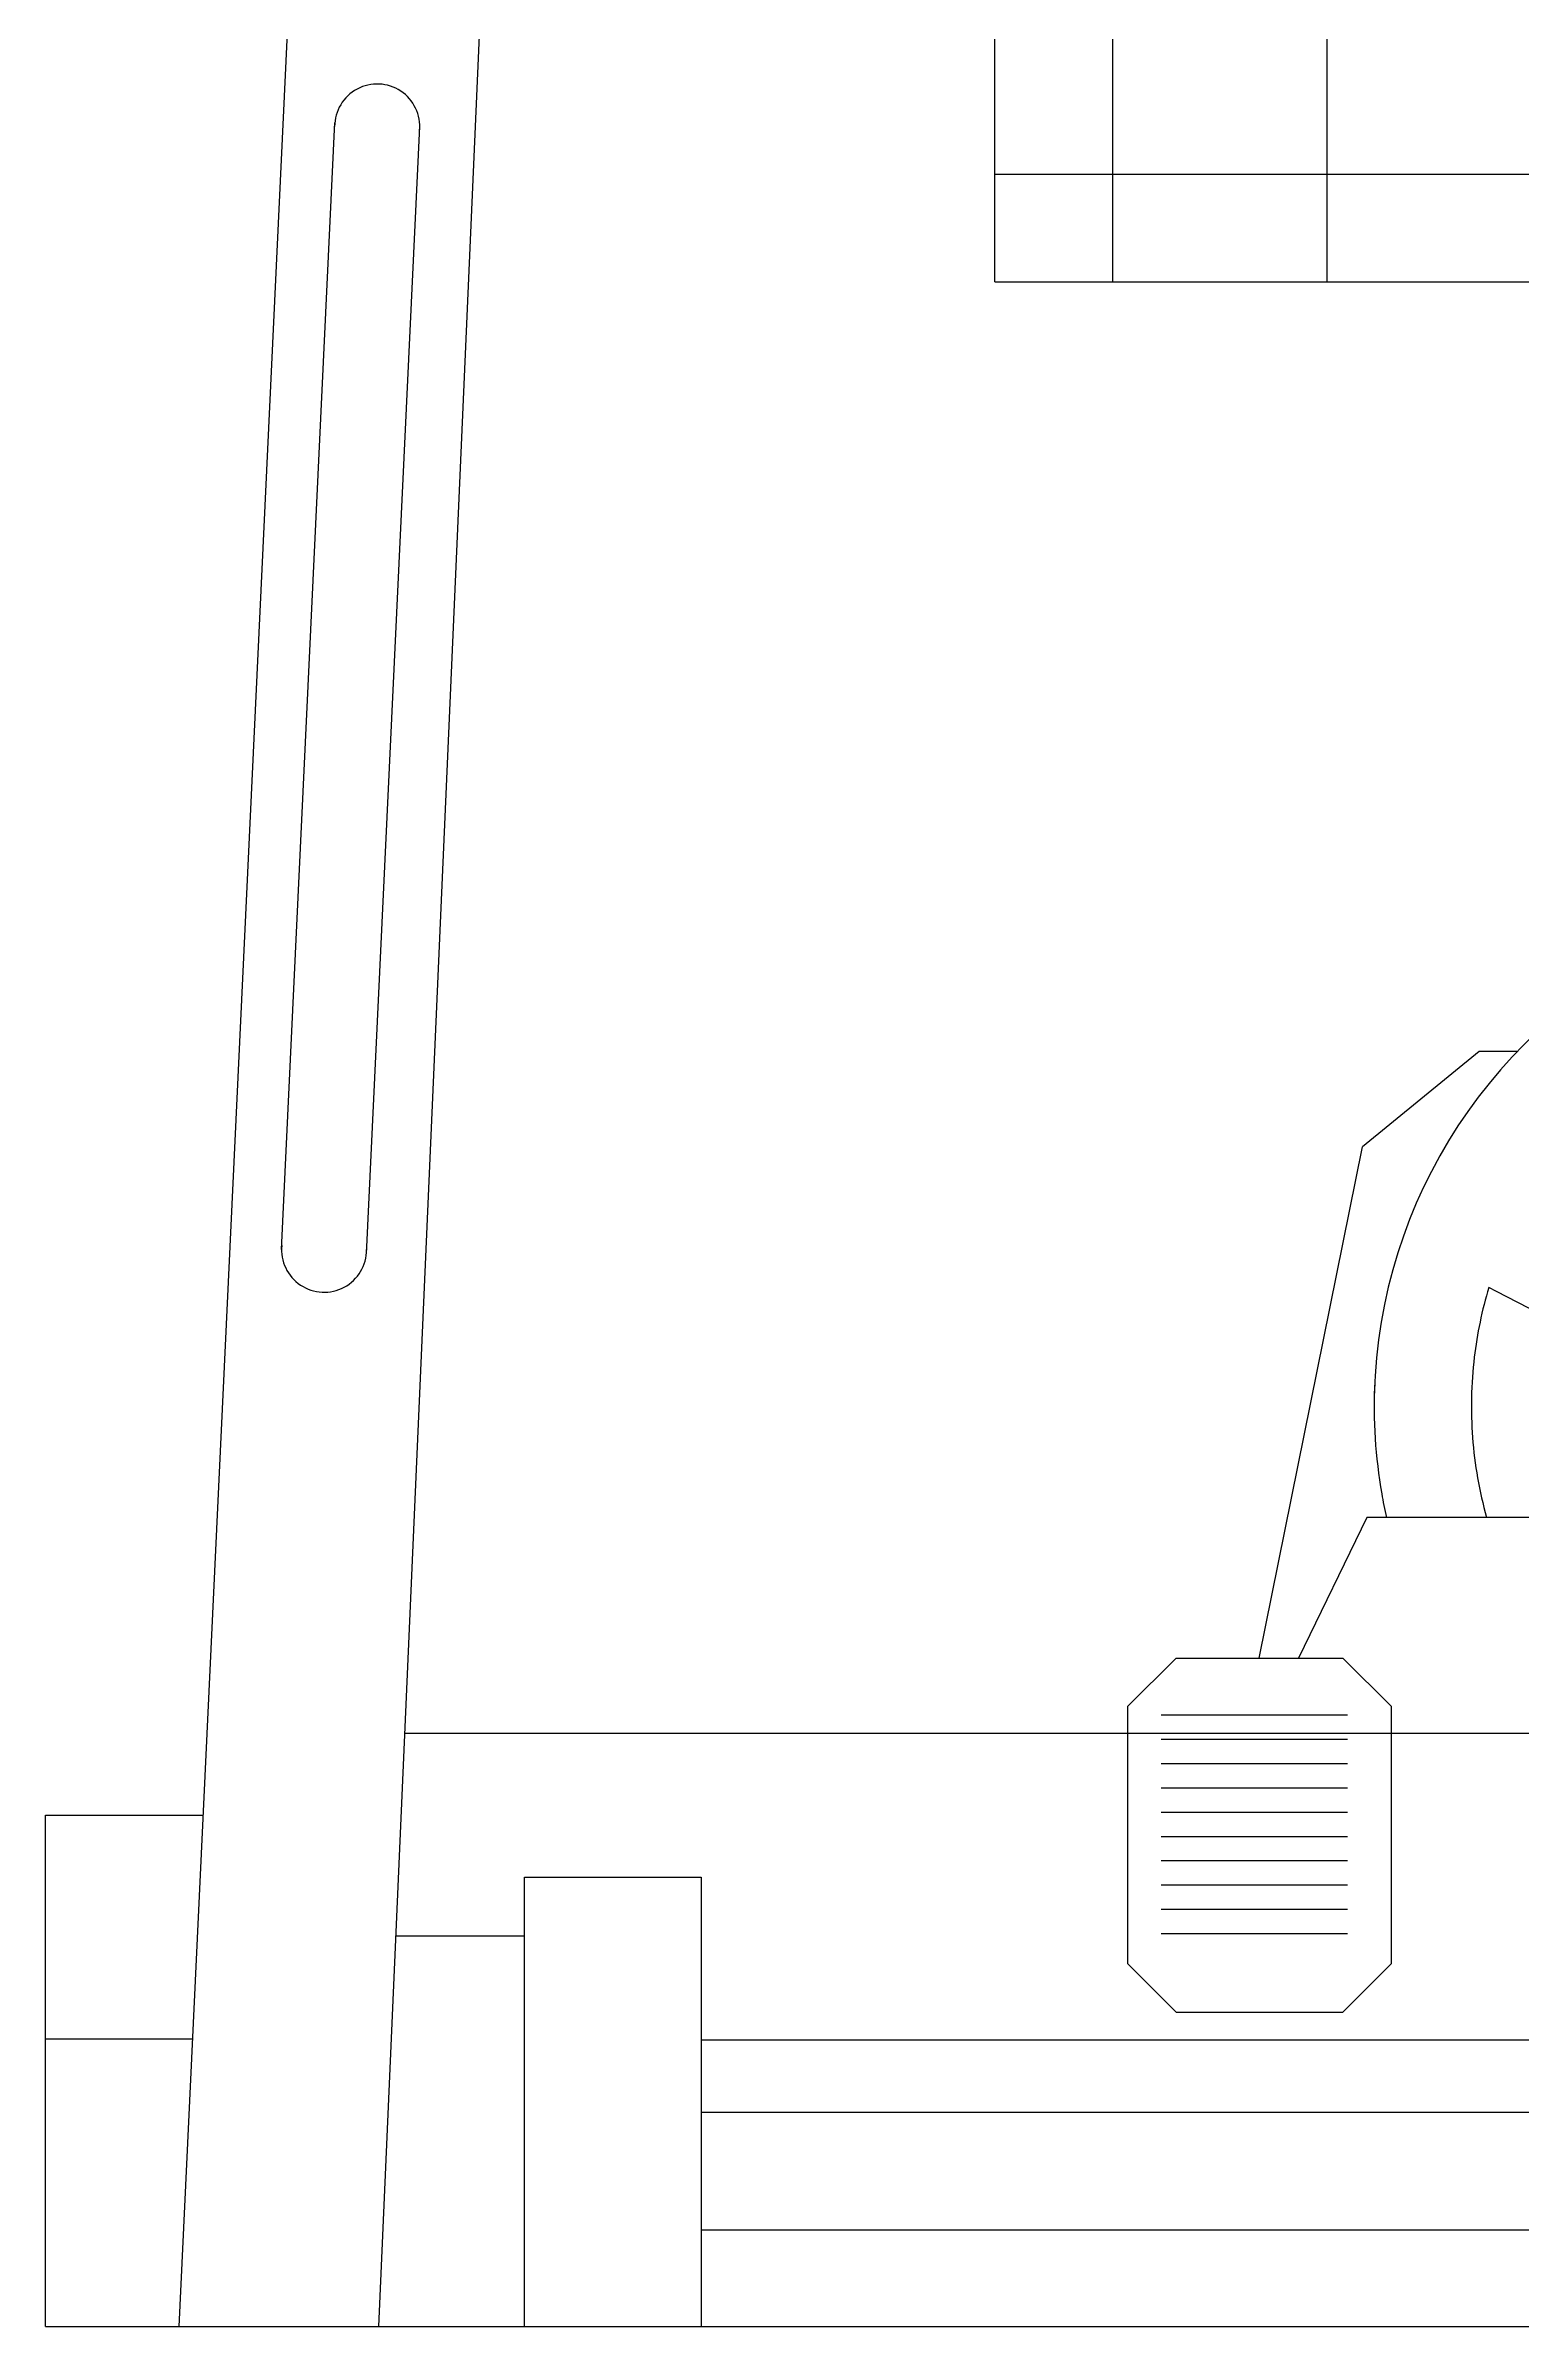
# Model space of a CAD drawing. Extents: x -121210 to 57230, y 84783 to 157800.
# Drawn here: x -28337 to -27904, y 120468 to 121138 of the extents above; entities that cross this region are included whole.
import ezdxf

# ---------------------------------------------------------------- set-up
doc = ezdxf.new("R2010")
doc.units = 0
doc.header["$MEASUREMENT"] = 0
doc.layers.get('0').update_dxf_attribs({"linetype": 'CONTINUOUS'})
doc.styles.add('arial', font='', dxfattribs={"width": 0.8})
doc.styles.get('arial').set_extended_font_data('Arial Black')

# ---------------------------------------------------------------- blocks, each defined once
blk = doc.blocks.new('A$C0C332DDE')
h = blk.add_hatch()
h.set_pattern_fill('NET', color=256, scale=39.636823, style=0)
h.set_pattern_definition([(0, (-16909.29, 6615.49), (0, 125.8469), []), (90, (-16909.29, 6615.49), (-125.8469, 8e-15), [])])
h.paths.add_polyline_path([(2250.8, 2840.1), (2250.8, 3217.6), (1207.5, 3217.6), (1207.5, 2840.1)])
for p, q in [((728.5, 1638.6), (829.6, 3780.6)), ((845.8, 1638.6), (934.9, 3666.4)), ((1207.5, 2840.1), (1207.5, 3217.6)), ((788.6, 2271.4), (819.9, 2933.8)), ((838.6, 2269), (869.8, 2931.4)), ((1207.5, 2840.1), (2250.8, 2840.1)), ((1492, 2387.8), (1423.6, 2331.9)), ((1514.5, 2387.8), (1492, 2387.8)), ((1362.8, 2031.4), (1423.6, 2331.9)), ((1502.3, 2246.8), (1497.7, 2249.2)), ((1701.8, 2143.6), (1502.3, 2246.8)), ((1426.1, 2114), (1386, 2031.4)), ((2017, 2114), (1426.1, 2114)), ((1285.6, 2002.9), (1314.1, 2031.4)), ((1314.1, 2031.4), (1411.9, 2031.4)), ((1411.9, 2031.4), (1440.5, 2002.9)), ((1285.6, 2002.9), (1285.6, 1851.9)), ((1305.2, 1998), (1414.8, 1998)), ((1440.5, 1851.9), (1440.5, 2002.9)), ((1736.9, 1987.1), (861.1, 1987.1)), ((1305.2, 1983.7), (1414.8, 1983.7)), ((1305.2, 1969.4), (1414.8, 1969.4)), ((1305.2, 1955.2), (1414.8, 1955.2)), ((650, 1939), (742.7, 1939)), ((650, 1638.6), (650, 1939)), ((1305.2, 1940.9), (1414.8, 1940.9)), ((1305.2, 1926.6), (1414.8, 1926.6)), ((1305.2, 1912.4), (1414.8, 1912.4)), ((931.4, 1868.1), (931.4, 1902.7)), ((931.4, 1902.7), (1035, 1902.7)), ((1035, 1902.7), (1035, 1638.6)), ((1305.2, 1898.1), (1414.8, 1898.1)), ((1305.2, 1883.8), (1414.8, 1883.8)), ((855.8, 1868.1), (931.4, 1868.1)), ((931.4, 1638.6), (931.4, 1868.1)), ((1305.2, 1869.6), (1414.8, 1869.6)), ((1314.1, 1823.3), (1285.6, 1851.9)), ((1411.9, 1823.3), (1440.5, 1851.9)), ((1314.1, 1823.3), (1411.9, 1823.3)), ((650, 1807.6), (736.5, 1807.6)), ((2423.3, 1806.8), (1035, 1806.8)), ((1035, 1764.5), (1729.2, 1764.5)), ((1035, 1695.4), (1729.2, 1695.4)), ((650, 1638.6), (1729.2, 1638.6))]:
    blk.add_line(p, q)
for centre, radius, start, end in [((844.8, 2931.4), 25, 354.5946, 180), ((1731, 2179.3), 300.6, 347.4608, 178.6108), ((813.6, 2271.4), 25, 174.5946, 0), ((1731, 2179.3), 243.5, 163.3156, 173.2013), ((1731, 2179.3), 243.5, 173.2013, 184.3087), ((1731, 2179.3), 300.6, 177.3564, 189.8317), ((1731, 2179.3), 243.5, 184.3087, 195.5446), ((1731, 2179.3), 300.6, 189.8317, 192.5392)]:
    blk.add_arc(centre, radius, start, end)
at = {"style": 'arial'}
blk.add_text('DISEÑADO POR: ANGEL LARA', height=0.198, rotation=0.3802, dxfattribs=at).set_placement((1035, 1638.6))

msp = doc.modelspace()

# ---------------------------------------------------------------- block references
at = {"xscale": 0.5, "yscale": 0.5, "zscale": 0.5}
msp.add_blockref('A$C0C332DDE', (-28662.24, 119648.74), dxfattribs=at)

doc.saveas('drawing.dxf')
